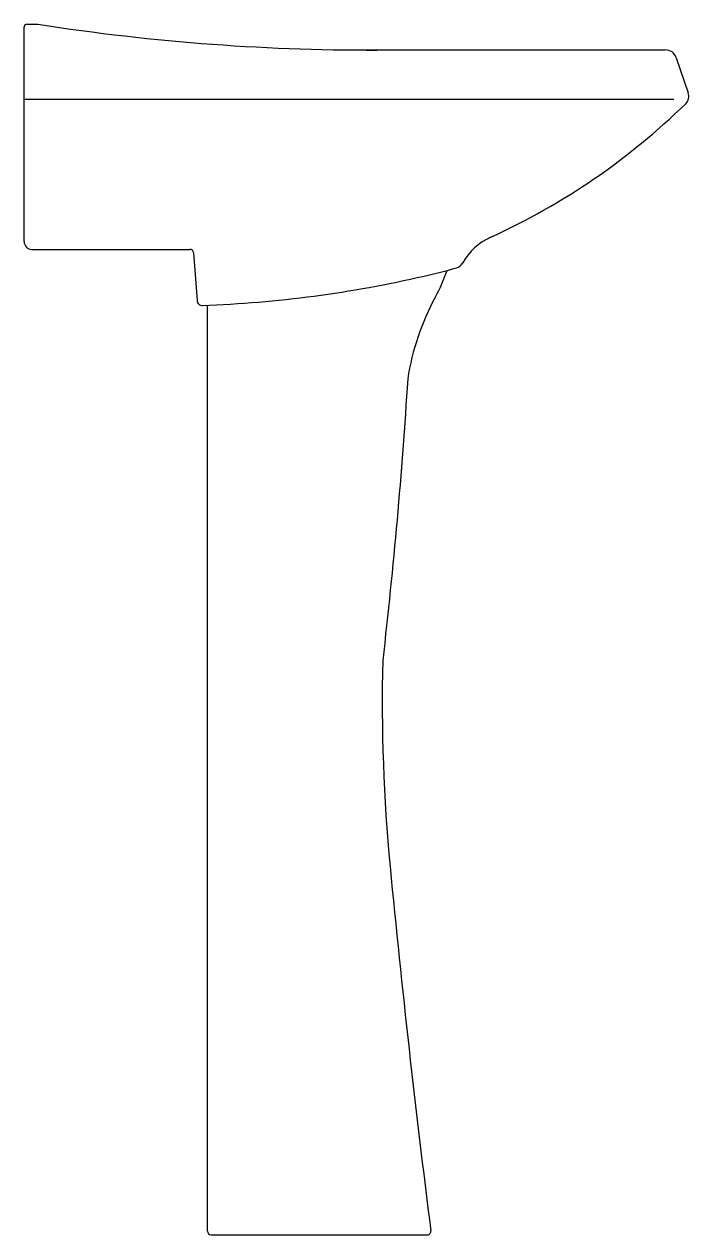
# Model space of a CAD drawing. Extents: x -936.415 to -935.939, y 763.9 to 764.767.
import ezdxf

# ---------------------------------------------------------------- set-up
doc = ezdxf.new("R2010")
doc.units = 0
doc.header["$LTSCALE"] = 0.289687
doc.header["$MEASUREMENT"] = 0
doc.linetypes.add('CONTINU', pattern=[0])
doc.layers.get('0').update_dxf_attribs({"linetype": 'CONTINUOUS'})

msp = doc.modelspace()

# ---------------------------------------------------------------- linework, layer by layer
at = {"linetype": 'CONTINU'}
for points in [[(-936.41354, 764.76686, 0.414707), (-936.41534, 764.76502)], [(-936.40556, 764.76687, 0.040778), (-936.15482, 764.74845)], [(-935.94841, 764.7429, 0.333041), (-935.95628, 764.74844)], [(-935.94163, 764.70998, 0.289829), (-935.93981, 764.71773)], [(-936.08125, 764.61444, 0.086709), (-935.94163, 764.70998)], [(-936.41534, 764.61125, 0.42018), (-936.40994, 764.60573)], [(-936.08125, 764.61444, 0.159317), (-936.10134, 764.596)], [(-936.29405, 764.60333, 0.404391), (-936.29663, 764.60573)], [(-936.12892, 764.58659, 0.011735), (-936.10573, 764.59252)], [(-936.12084, 764.57177, 0.040085), (-936.11243, 764.59069)], [(-936.10573, 764.59252, 0.200876), (-936.10134, 764.596)], [(-936.28765, 764.56557, 0.047468), (-936.12892, 764.58659)], [(-936.29157, 764.56905, 0.425051), (-936.28765, 764.56557)], [(-936.12084, 764.57177, 0.086255), (-936.14069, 764.51303)], [(-936.14069, 764.51303, -0.012842), (-936.15862, 764.31134)], [(-936.15862, 764.31134, 0.029737), (-936.15329, 764.16389)], [(-936.15329, 764.16389, 0.007921), (-936.12415, 763.9033)], [(-936.28415, 763.90297, 0.41421), (-936.28156, 763.90039)], [(-936.12671, 763.90039, 0.451994), (-936.12415, 763.9033)]]:
    msp.add_lwpolyline(points, format="xyb", dxfattribs=at)
for points in [[(-936.41534, 764.61125), (-936.41534, 764.76502)], [(-936.41354, 764.76686), (-936.40556, 764.76687)], [(-936.18009, 764.74845), (-935.95628, 764.74844)], [(-935.94841, 764.7429), (-935.93981, 764.71773)], [(-936.41534, 764.71325), (-935.95014, 764.71325)], [(-936.40994, 764.60573), (-936.29663, 764.60573)], [(-936.29405, 764.60333), (-936.29157, 764.56905)], [(-936.28415, 763.90297), (-936.28415, 764.56571)], [(-936.28156, 763.90039), (-936.12671, 763.90039)]]:
    msp.add_lwpolyline(points, dxfattribs=at)

doc.saveas('drawing.dxf')
